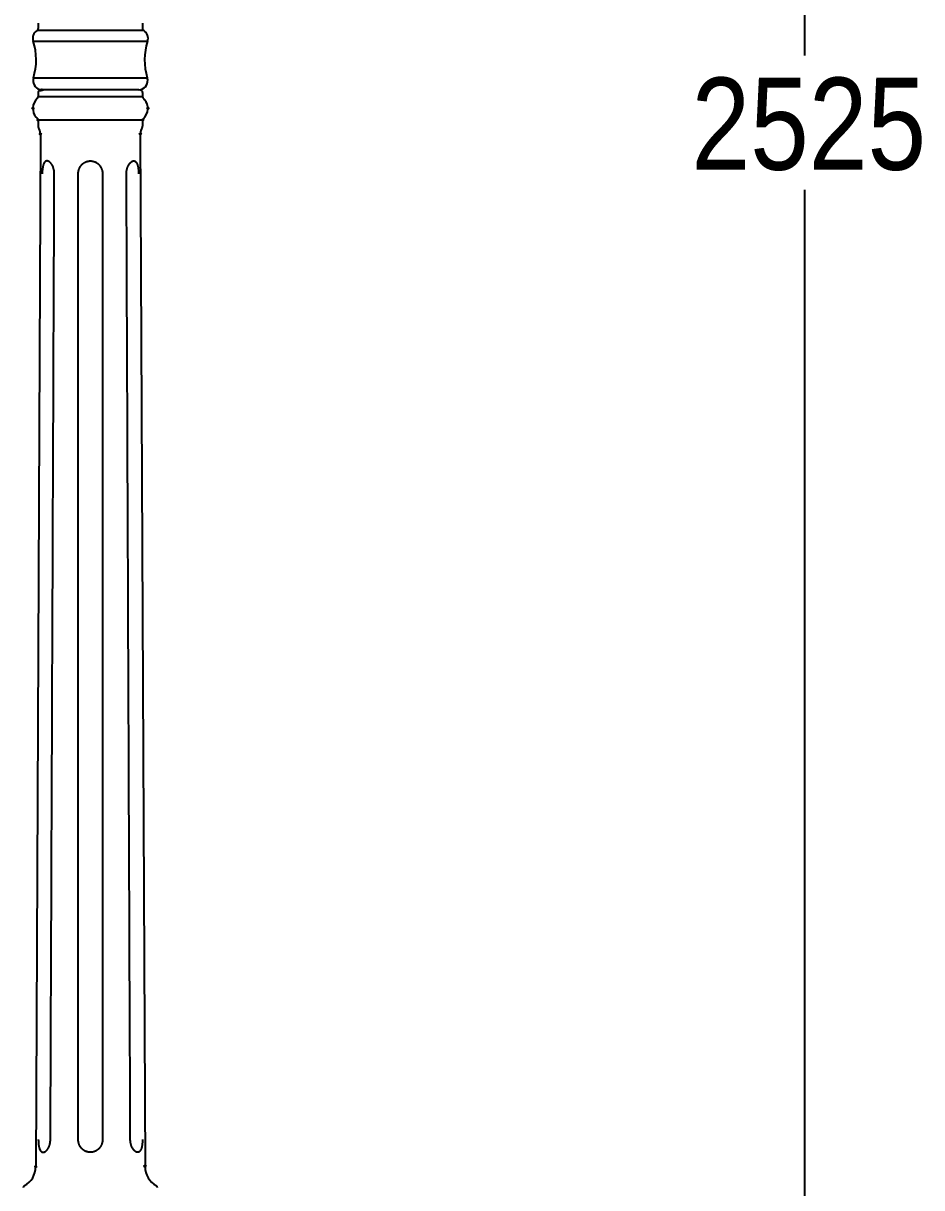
# Model space of a CAD drawing. Extents: x 0 to 101, y 0 to 311.
# Drawn here: x 32.3 to 101.4, y 84.3 to 173.9 of the extents above; entities that cross this region are included whole.
import ezdxf

# ---------------------------------------------------------------- set-up
doc = ezdxf.new("R2010")
doc.units = 0
doc.layers.add('LIVELLO_1', color=160, linetype='Continuous')
doc.styles.add('STD', font='txt')

# ---------------------------------------------------------------- blocks, each defined once
blk = doc.blocks.new('AI9-BLK1')
at = {"layer": 'LIVELLO_1', "color": 7}
for p, q in [((41.856, 155.222), (41.856, 15.966)), ((-17.083, 18.434), (-17.083, 18.024)), ((-9.044, 18.434), (-9.044, 18.024)), ((-17.459, 17.05), (-8.663, 17.05)), ((-8.96, 17.874), (-17.164, 17.874)), ((-17.44, 14.242), (-8.684, 14.242)), ((-17.083, 13.109), (-17.083, 12.774)), ((-9.044, 12.774), (-17.083, 12.774)), ((-16.903, 13.289), (-16.663, 13.312)), ((-9.323, 13.312), (-16.802, 13.312)), ((-9.462, 13.312), (-16.663, 13.312)), ((-9.221, 13.289), (-9.462, 13.312)), ((-9.044, 13.109), (-9.044, 12.774)), ((-17.083, 10.992), (-17.083, 10.53)), ((-9.044, 10.992), (-17.083, 10.992)), ((-9.044, 10.992), (-9.044, 10.53)), ((-16.903, 9.909), (-17.264, -69.504)), ((-9.221, 9.909), (-8.858, -69.504)), ((41.856, 5.631), (41.856, -136.166))]:
    blk.add_line(p, q, dxfattribs=at)
for centre, major_axis, ratio in [((-16.905, 13.289), (0.0554, 0), 0.979991), ((-16.803, 13.312), (0.0013, -0.0574), 0.965221), ((-17.484, 11.882), (0.0563, 0), 0.966598), ((-8.642, 11.882), (0.0559, 0), 0.974246), ((-17.084, 10.992), (0.0008, -0.0577), 0.953645), ((-9.041, 10.992), (-0.0022, -0.0577), 0.959034), ((-16.905, 9.913), (0.0011, -0.0572), 0.968188), ((-9.221, 9.909), (0.0574, 0), 0.944529), ((-17.263, -69.504), (0.0554, 0), 0.945784), ((-8.861, -69.464), (0.0021, -0.0575), 0.96345)]:
    blk.add_ellipse(centre, major_axis=major_axis, ratio=ratio, dxfattribs=at)
for points in [[(-17.164, 17.874), (-17.114, 17.908), (-17.083, 17.962), (-17.083, 18.024)], [(-9.044, 18.024), (-9.044, 17.962), (-9.009, 17.908), (-8.96, 17.874)], [(-17.164, 17.874), (-17.437, 17.698), (-17.56, 17.356), (-17.459, 17.05)], [(-17.44, 14.242), (-17.158, 15.156), (-17.164, 16.137), (-17.459, 17.05)], [(-8.663, 17.05), (-8.96, 16.137), (-8.969, 15.156), (-8.684, 14.242)], [(-8.663, 17.05), (-8.565, 17.356), (-8.685, 17.698), (-8.96, 17.874)], [(-17.145, 12.64), (-17.104, 12.675), (-17.083, 12.723), (-17.083, 12.774)], [(-16.903, 13.289), (-17.003, 13.289), (-17.083, 13.208), (-17.083, 13.109)], [(-9.044, 13.109), (-9.044, 13.208), (-9.123, 13.289), (-9.221, 13.289)], [(-9.044, 12.774), (-9.044, 12.723), (-9.017, 12.675), (-8.981, 12.64)], [(-17.083, 10.992), (-17.083, 11.043), (-17.104, 11.088), (-17.145, 11.123)], [(-8.981, 11.123), (-9.017, 11.088), (-9.044, 11.043), (-9.044, 10.992)], [(-17.083, 10.53), (-17.083, 10.497), (-17.073, 10.462), (-17.055, 10.432)], [(-16.903, 9.909), (-16.903, 10.097), (-16.954, 10.277), (-17.055, 10.432)], [(-9.07, 10.432), (-9.169, 10.277), (-9.225, 10.097), (-9.221, 9.909)], [(-9.07, 10.432), (-9.053, 10.462), (-9.044, 10.497), (-9.044, 10.53)], [(-18.13, -70.966), (-17.597, -70.674), (-17.267, -70.114), (-17.264, -69.504)], [(-8.858, -69.504), (-8.857, -70.114), (-8.526, -70.674), (-7.993, -70.966)], [(-18.13, -70.966), (-18.187, -71.001), (-18.223, -71.06), (-18.223, -71.124)], [(-7.901, -71.124), (-7.901, -71.06), (-7.937, -71.001), (-7.993, -70.966)]]:
    blk.add_open_spline(points, degree=3, dxfattribs=at)
for points, knots in [([(-17.44, 14.242), (-17.557, 13.861), (-17.344, 13.46), (-16.962, 13.339), (-16.911, 13.324), (-16.859, 13.315), (-16.802, 13.312)], [0, 0, 0, 0, 1, 1, 1, 2, 2, 2, 2]), ([(-9.323, 13.312), (-8.927, 13.336), (-8.627, 13.68), (-8.653, 14.078), (-8.657, 14.135), (-8.668, 14.191), (-8.684, 14.242)], [0, 0, 0, 0, 1, 1, 1, 2, 2, 2, 2]), ([(-17.145, 12.64), (-17.562, 12.268), (-17.601, 11.625), (-17.228, 11.207), (-17.202, 11.178), (-17.175, 11.15), (-17.145, 11.123)], [0, 0, 0, 0, 1, 1, 1, 2, 2, 2, 2]), ([(-8.981, 11.123), (-8.56, 11.494), (-8.523, 12.137), (-8.896, 12.555), (-8.924, 12.585), (-8.95, 12.614), (-8.981, 12.64)], [0, 0, 0, 0, 1, 1, 1, 2, 2, 2, 2]), ([(-15.835, 6.866), (-15.838, 6.904), (-15.838, 6.939), (-15.841, 6.978), (-15.841, 7.008), (-15.846, 7.042), (-15.851, 7.077), (-15.853, 7.103), (-15.859, 7.128), (-15.864, 7.152), (-15.869, 7.177), (-15.874, 7.198), (-15.879, 7.224), (-15.884, 7.241), (-15.89, 7.259), (-15.892, 7.276), (-15.9, 7.292), (-15.901, 7.31), (-15.91, 7.325), (-15.918, 7.343), (-15.921, 7.362), (-15.926, 7.378), (-15.932, 7.394), (-15.939, 7.409), (-15.949, 7.425), (-15.954, 7.444), (-15.964, 7.461), (-15.97, 7.472), (-15.976, 7.488), (-15.989, 7.505), (-15.995, 7.52), (-16.003, 7.534), (-16.011, 7.547), (-16.019, 7.562), (-16.026, 7.575), (-16.037, 7.589), (-16.045, 7.603), (-16.052, 7.614), (-16.063, 7.624), (-16.07, 7.637), (-16.078, 7.648), (-16.088, 7.661), (-16.096, 7.672), (-16.106, 7.681), (-16.114, 7.689), (-16.122, 7.699), (-16.132, 7.708), (-16.14, 7.72), (-16.149, 7.728), (-16.158, 7.735), (-16.166, 7.742), (-16.176, 7.75), (-16.181, 7.758), (-16.193, 7.764), (-16.202, 7.772), (-16.21, 7.779), (-16.217, 7.785), (-16.225, 7.79), (-16.233, 7.796), (-16.243, 7.801), (-16.252, 7.804), (-16.261, 7.809), (-16.268, 7.814), (-16.277, 7.819), (-16.286, 7.82), (-16.292, 7.827), (-16.303, 7.829), (-16.31, 7.829), (-16.318, 7.834), (-16.327, 7.839), (-16.334, 7.839), (-16.344, 7.842), (-16.349, 7.846), (-16.358, 7.846), (-16.366, 7.846), (-16.372, 7.847), (-16.372, 7.847), (-16.397, 7.847), (-16.397, 7.847), (-16.397, 7.847), (-16.419, 7.847), (-16.419, 7.847), (-16.425, 7.847), (-16.434, 7.846), (-16.442, 7.846), (-16.447, 7.842), (-16.456, 7.839), (-16.464, 7.839), (-16.469, 7.834), (-16.477, 7.829), (-16.483, 7.829), (-16.492, 7.827), (-16.5, 7.82), (-16.505, 7.819), (-16.509, 7.814), (-16.517, 7.809), (-16.526, 7.804), (-16.531, 7.801), (-16.539, 7.796), (-16.544, 7.79), (-16.552, 7.785), (-16.559, 7.779), (-16.562, 7.774), (-16.57, 7.764), (-16.576, 7.758), (-16.583, 7.75), (-16.587, 7.742), (-16.595, 7.735), (-16.601, 7.728), (-16.606, 7.72), (-16.614, 7.708), (-16.619, 7.699), (-16.62, 7.689), (-16.629, 7.681), (-16.634, 7.672), (-16.639, 7.661), (-16.645, 7.648), (-16.65, 7.637), (-16.655, 7.624), (-16.66, 7.614), (-16.663, 7.603), (-16.67, 7.589), (-16.673, 7.575), (-16.678, 7.562), (-16.686, 7.547), (-16.687, 7.534), (-16.69, 7.52), (-16.696, 7.504), (-16.701, 7.488), (-16.704, 7.472), (-16.707, 7.458), (-16.712, 7.444), (-16.714, 7.425), (-16.718, 7.409), (-16.722, 7.392), (-16.725, 7.376), (-16.73, 7.362), (-16.732, 7.343), (-16.732, 7.325), (-16.735, 7.31), (-16.737, 7.292), (-16.743, 7.276), (-16.745, 7.259), (-16.745, 7.241), (-16.748, 7.224), (-16.748, 7.198), (-16.753, 7.177), (-16.756, 7.152), (-16.758, 7.124), (-16.758, 7.103), (-16.762, 7.077), (-16.763, 7.042), (-16.766, 7.008), (-16.766, 6.978), (-16.766, 6.978), (-16.766, 6.866), (-16.766, 6.866)], [0, 0, 0, 0, 1, 1, 1, 2, 2, 2, 3, 3, 3, 4, 4, 4, 5, 5, 5, 6, 6, 6, 7, 7, 7, 8, 8, 8, 9, 9, 9, 10, 10, 10, 11, 11, 11, 12, 12, 12, 13, 13, 13, 14, 14, 14, 15, 15, 15, 16, 16, 16, 17, 17, 17, 18, 18, 18, 19, 19, 19, 20, 20, 20, 21, 21, 21, 22, 22, 22, 23, 23, 23, 24, 24, 24, 25, 25, 25, 26, 26, 26, 27, 27, 27, 28, 28, 28, 29, 29, 29, 30, 30, 30, 31, 31, 31, 32, 32, 32, 33, 33, 33, 34, 34, 34, 35, 35, 35, 36, 36, 36, 37, 37, 37, 38, 38, 38, 39, 39, 39, 40, 40, 40, 41, 41, 41, 42, 42, 42, 43, 43, 43, 44, 44, 44, 45, 45, 45, 46, 46, 46, 47, 47, 47, 48, 48, 48, 49, 49, 49, 50, 50, 50, 51, 51, 51, 52, 52, 52, 52]), ([(-13.992, 6.866), (-13.992, 6.899), (-13.992, 6.935), (-13.99, 6.968), (-13.985, 6.998), (-13.982, 7.032), (-13.974, 7.062), (-13.969, 7.083), (-13.964, 7.11), (-13.959, 7.134), (-13.951, 7.155), (-13.943, 7.179), (-13.938, 7.201), (-13.933, 7.216), (-13.928, 7.233), (-13.92, 7.251), (-13.915, 7.263), (-13.907, 7.281), (-13.898, 7.298), (-13.892, 7.313), (-13.884, 7.33), (-13.876, 7.343), (-13.871, 7.362), (-13.858, 7.378), (-13.848, 7.392), (-13.84, 7.409), (-13.831, 7.423), (-13.822, 7.437), (-13.812, 7.452), (-13.801, 7.468), (-13.788, 7.482), (-13.778, 7.496), (-13.769, 7.512), (-13.756, 7.523), (-13.745, 7.536), (-13.734, 7.55), (-13.719, 7.567), (-13.708, 7.575), (-13.694, 7.589), (-13.685, 7.6), (-13.672, 7.614), (-13.658, 7.622), (-13.644, 7.635), (-13.631, 7.646), (-13.618, 7.657), (-13.608, 7.665), (-13.591, 7.677), (-13.579, 7.684), (-13.566, 7.692), (-13.551, 7.704), (-13.538, 7.71), (-13.524, 7.72), (-13.511, 7.728), (-13.497, 7.735), (-13.484, 7.742), (-13.471, 7.75), (-13.457, 7.756), (-13.445, 7.761), (-13.429, 7.772), (-13.417, 7.777), (-13.404, 7.782), (-13.387, 7.788), (-13.378, 7.793), (-13.365, 7.796), (-13.351, 7.801), (-13.337, 7.804), (-13.324, 7.809), (-13.307, 7.814), (-13.286, 7.819), (-13.268, 7.823), (-13.25, 7.827), (-13.232, 7.829), (-13.214, 7.834), (-13.192, 7.839), (-13.165, 7.846), (-13.142, 7.846), (-13.116, 7.847), (-13.089, 7.847), (-13.062, 7.847)], [0, 0, 0, 0, 1, 1, 1, 2, 2, 2, 3, 3, 3, 4, 4, 4, 5, 5, 5, 6, 6, 6, 7, 7, 7, 8, 8, 8, 9, 9, 9, 10, 10, 10, 11, 11, 11, 12, 12, 12, 13, 13, 13, 14, 14, 14, 15, 15, 15, 16, 16, 16, 17, 17, 17, 18, 18, 18, 19, 19, 19, 20, 20, 20, 21, 21, 21, 22, 22, 22, 23, 23, 23, 24, 24, 24, 25, 25, 25, 26, 26, 26, 26]), ([(-13.062, 7.847), (-13.036, 7.847), (-13.01, 7.847), (-12.982, 7.846), (-12.96, 7.846), (-12.935, 7.839), (-12.908, 7.834), (-12.894, 7.829), (-12.873, 7.827), (-12.855, 7.823), (-12.837, 7.819), (-12.819, 7.814), (-12.801, 7.809), (-12.788, 7.804), (-12.775, 7.801), (-12.762, 7.796), (-12.749, 7.793), (-12.737, 7.788), (-12.724, 7.782), (-12.711, 7.777), (-12.695, 7.772), (-12.682, 7.761), (-12.668, 7.758), (-12.654, 7.75), (-12.64, 7.745), (-12.628, 7.735), (-12.613, 7.728), (-12.6, 7.72), (-12.587, 7.71), (-12.573, 7.705), (-12.558, 7.692), (-12.548, 7.684), (-12.534, 7.677), (-12.52, 7.667), (-12.507, 7.657), (-12.494, 7.648), (-12.481, 7.637), (-12.467, 7.624), (-12.454, 7.614), (-12.442, 7.6), (-12.428, 7.589), (-12.416, 7.577), (-12.406, 7.567), (-12.392, 7.55), (-12.383, 7.536), (-12.369, 7.523), (-12.357, 7.512), (-12.348, 7.496), (-12.335, 7.482), (-12.322, 7.468), (-12.313, 7.454), (-12.303, 7.437), (-12.294, 7.425), (-12.285, 7.409), (-12.277, 7.392), (-12.266, 7.378), (-12.255, 7.362), (-12.25, 7.343), (-12.238, 7.33), (-12.232, 7.313), (-12.224, 7.298), (-12.218, 7.281), (-12.211, 7.263), (-12.205, 7.251), (-12.198, 7.233), (-12.191, 7.216), (-12.185, 7.201), (-12.178, 7.179), (-12.174, 7.155), (-12.167, 7.134), (-12.16, 7.11), (-12.152, 7.088), (-12.149, 7.062), (-12.142, 7.035), (-12.139, 6.998), (-12.136, 6.968), (-12.131, 6.935), (-12.131, 6.899), (-12.131, 6.866)], [0, 0, 0, 0, 1, 1, 1, 2, 2, 2, 3, 3, 3, 4, 4, 4, 5, 5, 5, 6, 6, 6, 7, 7, 7, 8, 8, 8, 9, 9, 9, 10, 10, 10, 11, 11, 11, 12, 12, 12, 13, 13, 13, 14, 14, 14, 15, 15, 15, 16, 16, 16, 17, 17, 17, 18, 18, 18, 19, 19, 19, 20, 20, 20, 21, 21, 21, 22, 22, 22, 23, 23, 23, 24, 24, 24, 25, 25, 25, 26, 26, 26, 26]), ([(-10.288, 6.866), (-10.288, 6.904), (-10.288, 6.939), (-10.283, 6.978), (-10.281, 7.008), (-10.278, 7.042), (-10.274, 7.077), (-10.27, 7.103), (-10.266, 7.128), (-10.261, 7.152), (-10.255, 7.177), (-10.25, 7.201), (-10.244, 7.224), (-10.239, 7.241), (-10.238, 7.259), (-10.233, 7.276), (-10.224, 7.292), (-10.221, 7.31), (-10.216, 7.325), (-10.208, 7.343), (-10.203, 7.362), (-10.196, 7.378), (-10.19, 7.394), (-10.182, 7.412), (-10.176, 7.431), (-10.167, 7.444), (-10.163, 7.461), (-10.154, 7.474), (-10.146, 7.488), (-10.136, 7.505), (-10.132, 7.52), (-10.12, 7.534), (-10.113, 7.547), (-10.105, 7.562), (-10.096, 7.575), (-10.091, 7.589), (-10.079, 7.603), (-10.071, 7.614), (-10.061, 7.624), (-10.053, 7.637), (-10.046, 7.648), (-10.035, 7.661), (-10.029, 7.672), (-10.02, 7.681), (-10.009, 7.689), (-10.002, 7.699), (-9.994, 7.708), (-9.984, 7.72), (-9.976, 7.728), (-9.966, 7.735), (-9.96, 7.742), (-9.95, 7.75), (-9.94, 7.758), (-9.932, 7.764), (-9.922, 7.772), (-9.914, 7.777), (-9.906, 7.785), (-9.898, 7.79), (-9.892, 7.796), (-9.879, 7.801), (-9.873, 7.804), (-9.865, 7.809), (-9.857, 7.814), (-9.848, 7.819), (-9.839, 7.82), (-9.831, 7.827), (-9.824, 7.829), (-9.816, 7.829), (-9.804, 7.834), (-9.798, 7.839), (-9.793, 7.839), (-9.781, 7.842), (-9.777, 7.846), (-9.767, 7.846), (-9.759, 7.846), (-9.751, 7.847), (-9.751, 7.847), (-9.728, 7.847), (-9.728, 7.847), (-9.728, 7.847), (-9.705, 7.847), (-9.705, 7.847), (-9.697, 7.847), (-9.692, 7.846), (-9.684, 7.846), (-9.675, 7.842), (-9.669, 7.839), (-9.661, 7.839), (-9.653, 7.834), (-9.644, 7.829), (-9.639, 7.829), (-9.633, 7.827), (-9.625, 7.82), (-9.62, 7.819), (-9.612, 7.814), (-9.607, 7.809), (-9.599, 7.804), (-9.594, 7.801), (-9.583, 7.796), (-9.581, 7.79), (-9.572, 7.785), (-9.568, 7.777), (-9.56, 7.772), (-9.555, 7.764), (-9.547, 7.758), (-9.541, 7.75), (-9.537, 7.742), (-9.529, 7.735), (-9.524, 7.728), (-9.52, 7.72), (-9.514, 7.708), (-9.509, 7.699), (-9.502, 7.689), (-9.496, 7.681), (-9.493, 7.672), (-9.485, 7.661), (-9.48, 7.648), (-9.474, 7.637), (-9.469, 7.624), (-9.465, 7.614), (-9.458, 7.603), (-9.454, 7.589), (-9.452, 7.575), (-9.444, 7.562), (-9.44, 7.547), (-9.438, 7.534), (-9.43, 7.52), (-9.429, 7.504), (-9.422, 7.488), (-9.421, 7.472), (-9.418, 7.458), (-9.413, 7.444), (-9.41, 7.425), (-9.407, 7.409), (-9.402, 7.392), (-9.399, 7.376), (-9.396, 7.357), (-9.395, 7.343), (-9.39, 7.325), (-9.387, 7.31), (-9.387, 7.292), (-9.385, 7.276), (-9.378, 7.259), (-9.378, 7.241), (-9.377, 7.224), (-9.373, 7.198), (-9.371, 7.177), (-9.368, 7.152), (-9.367, 7.124), (-9.367, 7.103), (-9.363, 7.077), (-9.363, 7.042), (-9.359, 7.008), (-9.359, 6.978), (-9.359, 6.939), (-9.359, 6.904), (-9.355, 6.866)], [0, 0, 0, 0, 1, 1, 1, 2, 2, 2, 3, 3, 3, 4, 4, 4, 5, 5, 5, 6, 6, 6, 7, 7, 7, 8, 8, 8, 9, 9, 9, 10, 10, 10, 11, 11, 11, 12, 12, 12, 13, 13, 13, 14, 14, 14, 15, 15, 15, 16, 16, 16, 17, 17, 17, 18, 18, 18, 19, 19, 19, 20, 20, 20, 21, 21, 21, 22, 22, 22, 23, 23, 23, 24, 24, 24, 25, 25, 25, 26, 26, 26, 27, 27, 27, 28, 28, 28, 29, 29, 29, 30, 30, 30, 31, 31, 31, 32, 32, 32, 33, 33, 33, 34, 34, 34, 35, 35, 35, 36, 36, 36, 37, 37, 37, 38, 38, 38, 39, 39, 39, 40, 40, 40, 41, 41, 41, 42, 42, 42, 43, 43, 43, 44, 44, 44, 45, 45, 45, 46, 46, 46, 47, 47, 47, 48, 48, 48, 49, 49, 49, 50, 50, 50, 51, 51, 51, 52, 52, 52, 52]), ([(-16.135, -67.417), (-16.083, -55.037), (-16.037, -42.656), (-15.985, -30.275), (-15.936, -17.895), (-15.884, -5.513), (-15.835, 6.866)], [0, 0, 0, 0, 1, 1, 1, 2, 2, 2, 2]), ([(-13.995, -67.417), (-13.995, -67.417), (-13.995, -30.275), (-13.995, -30.275), (-13.992, -17.895), (-13.992, -5.513), (-13.992, 6.866)], [0, 0, 0, 0, 1, 1, 1, 2, 2, 2, 2]), ([(-12.131, 6.866), (-12.129, -5.513), (-12.129, -17.895), (-12.129, -30.275), (-12.129, -42.656), (-12.129, -55.037), (-12.126, -67.417)], [0, 0, 0, 0, 1, 1, 1, 2, 2, 2, 2]), ([(-9.991, -67.417), (-10.04, -55.037), (-10.091, -42.656), (-10.14, -30.275), (-10.188, -17.895), (-10.239, -5.513), (-10.288, 6.866)], [0, 0, 0, 0, 1, 1, 1, 2, 2, 2, 2]), ([(-17.068, -67.417), (-17.068, -67.454), (-17.068, -67.491), (-17.065, -67.526), (-17.065, -67.559), (-17.063, -67.594), (-17.063, -67.625), (-17.06, -67.652), (-17.06, -67.678), (-17.055, -67.705), (-17.055, -67.727), (-17.053, -67.751), (-17.047, -67.775), (-17.047, -67.794), (-17.045, -67.81), (-17.042, -67.826), (-17.042, -67.844), (-17.041, -67.863), (-17.034, -67.879), (-17.034, -67.895), (-17.029, -67.91), (-17.029, -67.931), (-17.027, -67.947), (-17.021, -67.963), (-17.019, -67.979), (-17.014, -67.993), (-17.011, -68.011), (-17.006, -68.023), (-17.002, -68.04), (-16.998, -68.052), (-16.993, -68.073), (-16.988, -68.083), (-16.985, -68.097), (-16.98, -68.109), (-16.978, -68.121), (-16.97, -68.137), (-16.967, -68.152), (-16.962, -68.162), (-16.957, -68.174), (-16.952, -68.185), (-16.947, -68.196), (-16.941, -68.209), (-16.936, -68.22), (-16.929, -68.228), (-16.926, -68.239), (-16.918, -68.247), (-16.916, -68.257), (-16.908, -68.268), (-16.903, -68.277), (-16.895, -68.285), (-16.89, -68.29), (-16.885, -68.295), (-16.877, -68.305), (-16.872, -68.312), (-16.864, -68.32), (-16.859, -68.327), (-16.851, -68.33), (-16.846, -68.34), (-16.841, -68.346), (-16.833, -68.348), (-16.828, -68.357), (-16.82, -68.359), (-16.815, -68.363), (-16.807, -68.37), (-16.799, -68.373), (-16.792, -68.374), (-16.784, -68.378), (-16.779, -68.381), (-16.771, -68.384), (-16.763, -68.388), (-16.756, -68.389), (-16.748, -68.389), (-16.743, -68.392), (-16.732, -68.394), (-16.725, -68.394), (-16.718, -68.394), (-16.712, -68.394), (-16.704, -68.399), (-16.696, -68.399), (-16.687, -68.399), (-16.681, -68.394), (-16.673, -68.394), (-16.663, -68.394), (-16.656, -68.394), (-16.647, -68.392), (-16.639, -68.389), (-16.634, -68.389), (-16.62, -68.388), (-16.615, -68.384), (-16.608, -68.381), (-16.601, -68.378), (-16.593, -68.374), (-16.583, -68.37), (-16.575, -68.367), (-16.564, -68.362), (-16.559, -68.359), (-16.548, -68.352), (-16.54, -68.348), (-16.531, -68.346), (-16.522, -68.34), (-16.514, -68.33), (-16.508, -68.323), (-16.497, -68.319), (-16.49, -68.309), (-16.478, -68.305), (-16.472, -68.295), (-16.464, -68.29), (-16.452, -68.282), (-16.446, -68.274), (-16.438, -68.263), (-16.43, -68.257), (-16.419, -68.246), (-16.411, -68.236), (-16.402, -68.228), (-16.394, -68.217), (-16.383, -68.205), (-16.378, -68.193), (-16.366, -68.185), (-16.359, -68.174), (-16.349, -68.159), (-16.344, -68.148), (-16.334, -68.137), (-16.327, -68.121), (-16.318, -68.109), (-16.308, -68.097), (-16.303, -68.083), (-16.292, -68.068), (-16.286, -68.052), (-16.277, -68.04), (-16.272, -68.023), (-16.261, -68.009), (-16.255, -67.993), (-16.249, -67.977), (-16.241, -67.963), (-16.233, -67.947), (-16.225, -67.931), (-16.22, -67.91), (-16.217, -67.895), (-16.21, -67.879), (-16.202, -67.863), (-16.199, -67.844), (-16.193, -67.826), (-16.19, -67.81), (-16.185, -67.794), (-16.179, -67.775), (-16.174, -67.751), (-16.168, -67.727), (-16.162, -67.705), (-16.158, -67.679), (-16.154, -67.652), (-16.149, -67.628), (-16.145, -67.594), (-16.14, -67.559), (-16.137, -67.529), (-16.135, -67.491), (-16.135, -67.454), (-16.135, -67.417)], [0, 0, 0, 0, 1, 1, 1, 2, 2, 2, 3, 3, 3, 4, 4, 4, 5, 5, 5, 6, 6, 6, 7, 7, 7, 8, 8, 8, 9, 9, 9, 10, 10, 10, 11, 11, 11, 12, 12, 12, 13, 13, 13, 14, 14, 14, 15, 15, 15, 16, 16, 16, 17, 17, 17, 18, 18, 18, 19, 19, 19, 20, 20, 20, 21, 21, 21, 22, 22, 22, 23, 23, 23, 24, 24, 24, 25, 25, 25, 26, 26, 26, 27, 27, 27, 28, 28, 28, 29, 29, 29, 30, 30, 30, 31, 31, 31, 32, 32, 32, 33, 33, 33, 34, 34, 34, 35, 35, 35, 36, 36, 36, 37, 37, 37, 38, 38, 38, 39, 39, 39, 40, 40, 40, 41, 41, 41, 42, 42, 42, 43, 43, 43, 44, 44, 44, 45, 45, 45, 46, 46, 46, 47, 47, 47, 48, 48, 48, 49, 49, 49, 50, 50, 50, 51, 51, 51, 52, 52, 52, 52]), ([(-13.062, -68.399), (-13.089, -68.394), (-13.116, -68.394), (-13.142, -68.394), (-13.165, -68.392), (-13.192, -68.389), (-13.217, -68.384), (-13.235, -68.381), (-13.255, -68.374), (-13.275, -68.373), (-13.293, -68.37), (-13.31, -68.362), (-13.326, -68.359), (-13.342, -68.352), (-13.354, -68.348), (-13.366, -68.346), (-13.379, -68.34), (-13.393, -68.336), (-13.405, -68.33), (-13.418, -68.323), (-13.432, -68.319), (-13.448, -68.309), (-13.459, -68.305), (-13.472, -68.3), (-13.488, -68.29), (-13.502, -68.285), (-13.515, -68.277), (-13.53, -68.268), (-13.543, -68.258), (-13.555, -68.252), (-13.569, -68.242), (-13.582, -68.233), (-13.594, -68.225), (-13.608, -68.217), (-13.621, -68.205), (-13.633, -68.193), (-13.649, -68.185), (-13.658, -68.174), (-13.672, -68.162), (-13.685, -68.152), (-13.694, -68.14), (-13.708, -68.124), (-13.72, -68.115), (-13.734, -68.103), (-13.745, -68.089), (-13.756, -68.074), (-13.77, -68.064), (-13.778, -68.048), (-13.791, -68.035), (-13.801, -68.021), (-13.812, -68.006), (-13.822, -67.989), (-13.831, -67.977), (-13.843, -67.961), (-13.853, -67.947), (-13.861, -67.931), (-13.871, -67.91), (-13.879, -67.895), (-13.887, -67.881), (-13.894, -67.864), (-13.906, -67.85), (-13.91, -67.832), (-13.917, -67.816), (-13.923, -67.802), (-13.93, -67.783), (-13.937, -67.767), (-13.942, -67.751), (-13.949, -67.732), (-13.956, -67.706), (-13.961, -67.682), (-13.969, -67.663), (-13.974, -67.636), (-13.978, -67.61), (-13.985, -67.582), (-13.99, -67.551), (-13.992, -67.521), (-13.995, -67.486), (-13.995, -67.453), (-13.995, -67.417)], [0, 0, 0, 0, 1, 1, 1, 2, 2, 2, 3, 3, 3, 4, 4, 4, 5, 5, 5, 6, 6, 6, 7, 7, 7, 8, 8, 8, 9, 9, 9, 10, 10, 10, 11, 11, 11, 12, 12, 12, 13, 13, 13, 14, 14, 14, 15, 15, 15, 16, 16, 16, 17, 17, 17, 18, 18, 18, 19, 19, 19, 20, 20, 20, 21, 21, 21, 22, 22, 22, 23, 23, 23, 24, 24, 24, 25, 25, 25, 26, 26, 26, 26]), ([(-12.126, -67.417), (-12.129, -67.453), (-12.129, -67.486), (-12.131, -67.521), (-12.136, -67.551), (-12.139, -67.582), (-12.147, -67.613), (-12.149, -67.636), (-12.157, -67.663), (-12.165, -67.684), (-12.167, -67.706), (-12.178, -67.732), (-12.183, -67.752), (-12.188, -67.768), (-12.193, -67.783), (-12.202, -67.802), (-12.21, -67.819), (-12.214, -67.832), (-12.222, -67.85), (-12.229, -67.867), (-12.238, -67.881), (-12.246, -67.898), (-12.255, -67.915), (-12.263, -67.931), (-12.272, -67.947), (-12.285, -67.961), (-12.294, -67.977), (-12.303, -67.992), (-12.313, -68.006), (-12.322, -68.021), (-12.335, -68.035), (-12.347, -68.048), (-12.357, -68.064), (-12.369, -68.074), (-12.38, -68.089), (-12.392, -68.103), (-12.406, -68.116), (-12.416, -68.124), (-12.428, -68.14), (-12.44, -68.152), (-12.454, -68.162), (-12.464, -68.174), (-12.478, -68.185), (-12.49, -68.193), (-12.507, -68.205), (-12.52, -68.217), (-12.53, -68.225), (-12.543, -68.233), (-12.556, -68.242), (-12.569, -68.252), (-12.584, -68.258), (-12.597, -68.268), (-12.61, -68.277), (-12.624, -68.285), (-12.637, -68.29), (-12.651, -68.3), (-12.664, -68.305), (-12.68, -68.309), (-12.693, -68.319), (-12.704, -68.323), (-12.721, -68.33), (-12.731, -68.336), (-12.743, -68.34), (-12.757, -68.346), (-12.77, -68.348), (-12.783, -68.352), (-12.798, -68.359), (-12.814, -68.362), (-12.832, -68.37), (-12.853, -68.373), (-12.868, -68.374), (-12.891, -68.381), (-12.908, -68.384), (-12.933, -68.389), (-12.956, -68.392), (-12.982, -68.394), (-13.01, -68.394), (-13.036, -68.394), (-13.062, -68.399)], [0, 0, 0, 0, 1, 1, 1, 2, 2, 2, 3, 3, 3, 4, 4, 4, 5, 5, 5, 6, 6, 6, 7, 7, 7, 8, 8, 8, 9, 9, 9, 10, 10, 10, 11, 11, 11, 12, 12, 12, 13, 13, 13, 14, 14, 14, 15, 15, 15, 16, 16, 16, 17, 17, 17, 18, 18, 18, 19, 19, 19, 20, 20, 20, 21, 21, 21, 22, 22, 22, 23, 23, 23, 24, 24, 24, 25, 25, 25, 26, 26, 26, 26]), ([(-9.056, -67.417), (-9.056, -67.417), (-9.056, -67.526), (-9.056, -67.526), (-9.058, -67.559), (-9.058, -67.594), (-9.061, -67.625), (-9.061, -67.652), (-9.066, -67.678), (-9.07, -67.701), (-9.07, -67.727), (-9.071, -67.751), (-9.074, -67.775), (-9.076, -67.794), (-9.079, -67.81), (-9.081, -67.826), (-9.081, -67.844), (-9.087, -67.863), (-9.089, -67.879), (-9.089, -67.895), (-9.094, -67.91), (-9.097, -67.925), (-9.1, -67.944), (-9.102, -67.961), (-9.107, -67.977), (-9.11, -67.993), (-9.114, -68.009), (-9.115, -68.023), (-9.123, -68.037), (-9.128, -68.052), (-9.131, -68.068), (-9.133, -68.083), (-9.139, -68.097), (-9.143, -68.109), (-9.146, -68.121), (-9.154, -68.137), (-9.156, -68.152), (-9.162, -68.159), (-9.167, -68.174), (-9.173, -68.185), (-9.181, -68.193), (-9.182, -68.209), (-9.187, -68.22), (-9.193, -68.228), (-9.198, -68.236), (-9.205, -68.246), (-9.209, -68.257), (-9.217, -68.268), (-9.225, -68.277), (-9.226, -68.285), (-9.231, -68.29), (-9.24, -68.295), (-9.248, -68.305), (-9.253, -68.312), (-9.261, -68.319), (-9.265, -68.327), (-9.27, -68.33), (-9.279, -68.34), (-9.284, -68.346), (-9.292, -68.348), (-9.298, -68.357), (-9.304, -68.359), (-9.311, -68.362), (-9.316, -68.367), (-9.324, -68.373), (-9.332, -68.374), (-9.337, -68.378), (-9.346, -68.381), (-9.354, -68.384), (-9.36, -68.388), (-9.368, -68.389), (-9.377, -68.389), (-9.385, -68.392), (-9.39, -68.394), (-9.396, -68.394), (-9.407, -68.394), (-9.413, -68.394), (-9.421, -68.399), (-9.429, -68.399), (-9.438, -68.399), (-9.444, -68.394), (-9.452, -68.394), (-9.462, -68.394), (-9.469, -68.394), (-9.474, -68.392), (-9.485, -68.389), (-9.493, -68.389), (-9.502, -68.388), (-9.509, -68.384), (-9.516, -68.381), (-9.527, -68.378), (-9.533, -68.374), (-9.541, -68.37), (-9.55, -68.367), (-9.56, -68.362), (-9.568, -68.359), (-9.576, -68.352), (-9.583, -68.348), (-9.594, -68.346), (-9.6, -68.34), (-9.612, -68.33), (-9.62, -68.323), (-9.627, -68.319), (-9.635, -68.312), (-9.644, -68.305), (-9.653, -68.295), (-9.663, -68.29), (-9.669, -68.282), (-9.678, -68.274), (-9.687, -68.263), (-9.697, -68.257), (-9.705, -68.246), (-9.713, -68.236), (-9.723, -68.228), (-9.731, -68.22), (-9.738, -68.209), (-9.749, -68.193), (-9.756, -68.185), (-9.764, -68.174), (-9.772, -68.159), (-9.781, -68.152), (-9.79, -68.137), (-9.798, -68.121), (-9.804, -68.109), (-9.813, -68.097), (-9.824, -68.083), (-9.829, -68.068), (-9.839, -68.052), (-9.847, -68.04), (-9.856, -68.023), (-9.862, -68.011), (-9.867, -67.993), (-9.875, -67.977), (-9.883, -67.963), (-9.892, -67.947), (-9.896, -67.931), (-9.901, -67.91), (-9.909, -67.895), (-9.914, -67.879), (-9.922, -67.863), (-9.924, -67.844), (-9.932, -67.826), (-9.935, -67.81), (-9.94, -67.794), (-9.942, -67.775), (-9.95, -67.751), (-9.955, -67.727), (-9.96, -67.705), (-9.966, -67.679), (-9.968, -67.652), (-9.976, -67.628), (-9.981, -67.594), (-9.984, -67.559), (-9.986, -67.529), (-9.99, -67.491), (-9.991, -67.454), (-9.991, -67.417)], [0, 0, 0, 0, 1, 1, 1, 2, 2, 2, 3, 3, 3, 4, 4, 4, 5, 5, 5, 6, 6, 6, 7, 7, 7, 8, 8, 8, 9, 9, 9, 10, 10, 10, 11, 11, 11, 12, 12, 12, 13, 13, 13, 14, 14, 14, 15, 15, 15, 16, 16, 16, 17, 17, 17, 18, 18, 18, 19, 19, 19, 20, 20, 20, 21, 21, 21, 22, 22, 22, 23, 23, 23, 24, 24, 24, 25, 25, 25, 26, 26, 26, 27, 27, 27, 28, 28, 28, 29, 29, 29, 30, 30, 30, 31, 31, 31, 32, 32, 32, 33, 33, 33, 34, 34, 34, 35, 35, 35, 36, 36, 36, 37, 37, 37, 38, 38, 38, 39, 39, 39, 40, 40, 40, 41, 41, 41, 42, 42, 42, 43, 43, 43, 44, 44, 44, 45, 45, 45, 46, 46, 46, 47, 47, 47, 48, 48, 48, 49, 49, 49, 50, 50, 50, 51, 51, 51, 52, 52, 52, 52])]:
    blk.add_open_spline(points, degree=3, knots=knots, dxfattribs=at)
at = {"layer": 'LIVELLO_1', "color": 7, "insert": (33.175, 14.251), "char_height": 7.08312, "attachment_point": 1, "style": 'STD'}
blk.add_mtext('\\fArial Narrow|b0|i0;\\H7.0831;\\C7;2525', dxfattribs=at)

msp = doc.modelspace()

# ---------------------------------------------------------------- block references
at = {"layer": 'LIVELLO_1', "color": 7}
msp.add_blockref('AI9-BLK1', (50.541532, 155.453044), dxfattribs=at)

doc.saveas('drawing.dxf')
